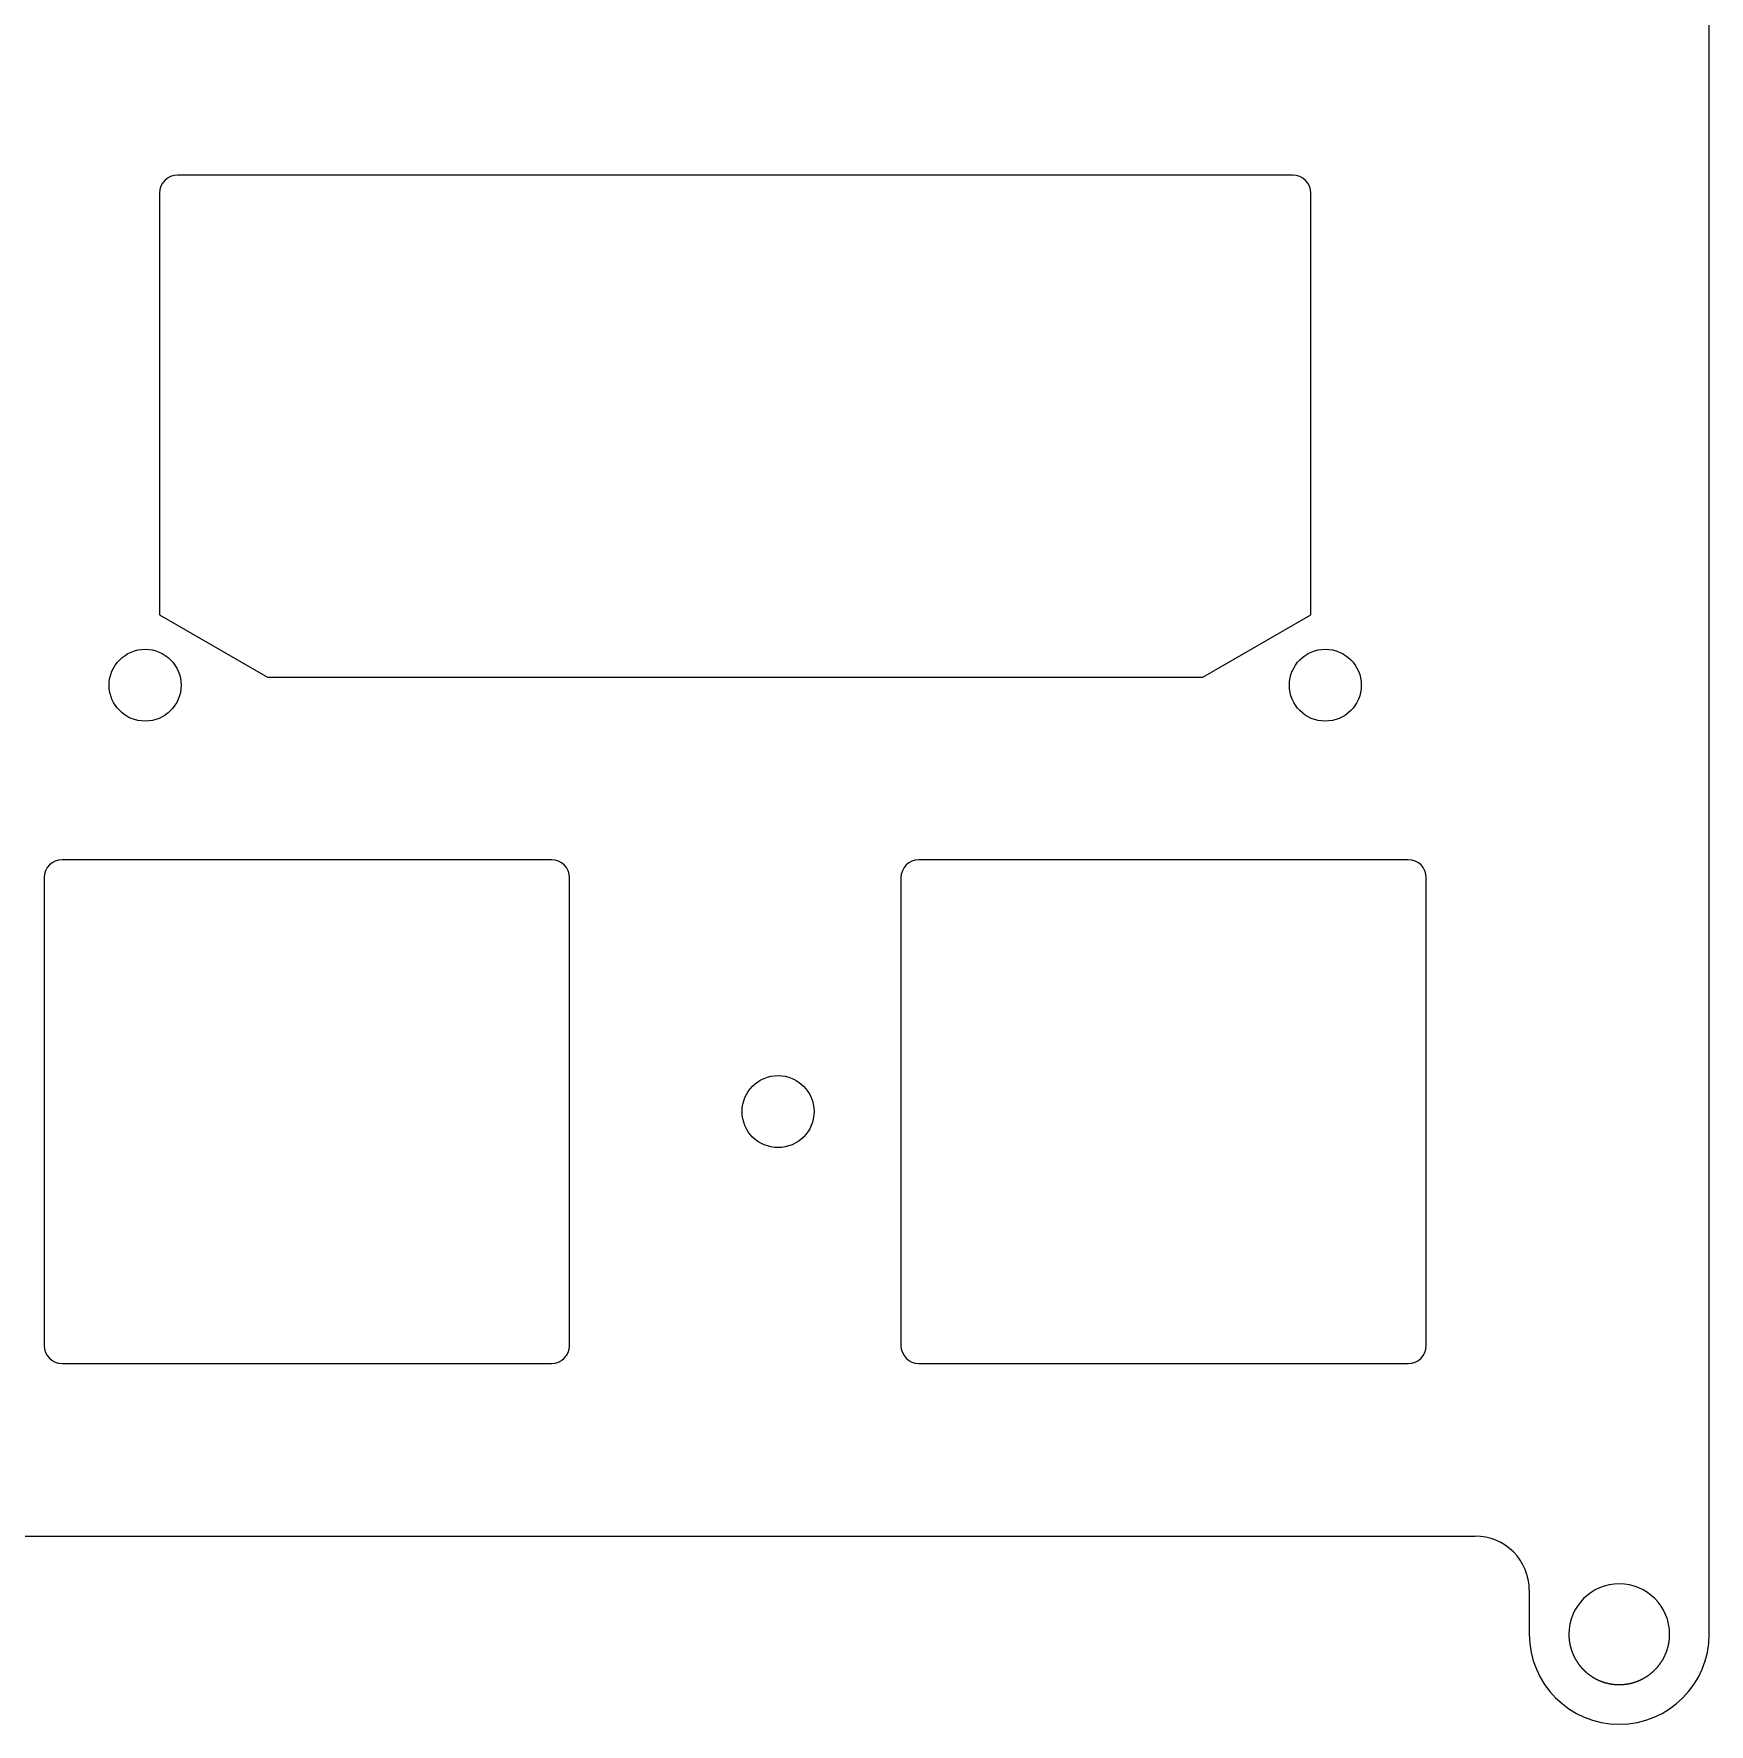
# Model space of a CAD drawing. Header units: millimetres. Extents: x -10 to 277, y -93 to 22.
# Drawn here: x 230.54 to 277.1, y -93.23 to -46.25 of the extents above; entities that cross this region are included whole.
import ezdxf

# ---------------------------------------------------------------- set-up
doc = ezdxf.new("R2010")
doc.units = ezdxf.units.MM
doc.layers.get('0').update_dxf_attribs({"linetype": 'CONTINUOUS'})
doc.layers.add('Edge.Cuts', color=53, linetype='CONTINUOUS', true_color=0xc8a339)

msp = doc.modelspace()

# ---------------------------------------------------------------- linework, layer by layer
for points in [[(234.03125, -50.675), (234.03125, -62.393), (237.03125, -64.125), (263.03125, -64.125), (266.03125, -62.393), (266.03125, -50.675, 0.414213562), (265.53125, -50.175), (234.53125, -50.175, 0.414212391)], [(244.925, -69.2), (231.325, -69.2, 0.414212391), (230.825, -69.7), (230.825, -82.7, 0.414212391), (231.325, -83.2), (244.925, -83.2, 0.414213562), (245.425, -82.7), (245.425, -69.7, 0.414213562)], [(268.7375, -83.2, 0.414213562), (269.2375, -82.7), (269.2375, -69.7, 0.414213562), (268.7375, -69.2), (255.1375, -69.2, 0.414212391), (254.6375, -69.7), (254.6375, -82.7, 0.414212391), (255.1375, -83.2)]]:
    msp.add_lwpolyline(points, format="xyb", close=True)
for centre in [(233.63125, -64.35), (266.43125, -64.35), (251.221875, -76.2)]:
    msp.add_circle(centre, 1)
at = {"layer": 'Edge.Cuts', "linetype": 'CONTINUOUS'}
for p, q in [((277.1, -90.725023), (277.1, 19.025023)), ((219.8295, -88), (270.6, -88)), ((272.1, -89.5), (272.1, -90.725023)), ((273.2, -90.725023), (273.20001, -90.730399)), ((273.20001, -90.730399), (273.20004, -90.735796)), ((273.20004, -90.735796), (273.200091, -90.741159)), ((273.200091, -90.741159), (273.200161, -90.746542)), ((273.200161, -90.746542), (273.200252, -90.751893)), ((273.200252, -90.751893), (273.200363, -90.757263)), ((273.200363, -90.757263), (273.200493, -90.762601)), ((273.200493, -90.762601), (273.200645, -90.76796)), ((273.200645, -90.76796), (273.200815, -90.773287)), ((273.200815, -90.773287), (273.201006, -90.778633)), ((273.201006, -90.778633), (273.201217, -90.78395)), ((273.201217, -90.78395), (273.201448, -90.789285)), ((273.201448, -90.789285), (273.201698, -90.794592)), ((273.201698, -90.794592), (273.20197, -90.799917)), ((273.20197, -90.799917), (273.20226, -90.805214)), ((273.20226, -90.805214), (273.202571, -90.810528)), ((273.202571, -90.810528), (273.202901, -90.815816)), ((273.202901, -90.815816), (273.203252, -90.821121)), ((273.203252, -90.821121), (273.203622, -90.8264)), ((273.203622, -90.8264), (273.204013, -90.831696)), ((273.204013, -90.831696), (273.204422, -90.836967)), ((273.204422, -90.836967), (273.204853, -90.842254)), ((273.204853, -90.842254), (273.205302, -90.847517)), ((273.205302, -90.847517), (273.205773, -90.852796)), ((273.205773, -90.852796), (273.206262, -90.858052)), ((273.206262, -90.858052), (273.206772, -90.863323)), ((273.206772, -90.863323), (273.207301, -90.868571)), ((273.207301, -90.868571), (273.207851, -90.873834)), ((273.207851, -90.873834), (273.208419, -90.879076)), ((273.208419, -90.879076), (273.20901, -90.884332)), ((273.20901, -90.884332), (273.209617, -90.889566)), ((273.209617, -90.889566), (273.210247, -90.894816)), ((273.210247, -90.894816), (273.210895, -90.900044)), ((273.210895, -90.900044), (273.211565, -90.905287)), ((273.211565, -90.905287), (273.212252, -90.910509)), ((273.212252, -90.910509), (273.212962, -90.915746)), ((273.212962, -90.915746), (273.213689, -90.920962)), ((273.213689, -90.920962), (273.214439, -90.926192)), ((273.214439, -90.926192), (273.215206, -90.931403)), ((273.215206, -90.931403), (273.215995, -90.936628)), ((273.215995, -90.936628), (273.216802, -90.941834)), ((273.216802, -90.941834), (273.217631, -90.947053)), ((273.217631, -90.947053), (273.218478, -90.952253)), ((273.218478, -90.952253), (273.219348, -90.957467)), ((273.219348, -90.957467), (273.220234, -90.962663)), ((273.220234, -90.962663), (273.221144, -90.967872)), ((273.221144, -90.967872), (273.22207, -90.973063)), ((273.22207, -90.973063), (273.22302, -90.978267)), ((273.22302, -90.978267), (273.223986, -90.983454)), ((273.223986, -90.983454), (273.224976, -90.988653)), ((273.224976, -90.988653), (273.225983, -90.993836)), ((273.225983, -90.993836), (273.227012, -90.99903)), ((273.227012, -90.99903), (273.228059, -91.004209)), ((273.228059, -91.004209), (273.229129, -91.0094)), ((273.229129, -91.0094), (273.230216, -91.014575)), ((273.230216, -91.014575), (273.231327, -91.019761)), ((273.231327, -91.019761), (273.232454, -91.024933)), ((273.232454, -91.024933), (273.233605, -91.030115)), ((273.233605, -91.030115), (273.234772, -91.035283)), ((273.234772, -91.035283), (273.235963, -91.040462)), ((273.235963, -91.040462), (273.237172, -91.045627)), ((273.237172, -91.045627), (273.238403, -91.050802)), ((273.238403, -91.050802), (273.239652, -91.055964)), ((273.239652, -91.055964), (273.240924, -91.061136)), ((273.240924, -91.061136), (273.242214, -91.066295)), ((273.242214, -91.066295), (273.243526, -91.071464)), ((273.243526, -91.071464), (273.244857, -91.076619)), ((273.244857, -91.076619), (273.24621, -91.081786)), ((273.24621, -91.081786), (273.247581, -91.086939)), ((273.247581, -91.086939), (273.248976, -91.092102)), ((273.248976, -91.092102), (273.250387, -91.097253)), ((273.250387, -91.097253), (273.251823, -91.102413)), ((273.251823, -91.102413), (273.253276, -91.107562)), ((273.253276, -91.107562), (273.254752, -91.11272)), ((273.254752, -91.11272), (273.256, -91.117023)), ((273.256, -91.117023), (273.257493, -91.122108)), ((273.257493, -91.122108), (273.259011, -91.127202)), ((273.259011, -91.127202), (273.260543, -91.132277)), ((273.260543, -91.132277), (273.2621, -91.137361)), ((275.93576, -91.144242), (275.938884, -91.134155)), ((275.938884, -91.134155), (275.941931, -91.124047)), ((275.941931, -91.124047), (275.944, -91.117023)), ((275.944, -91.117023), (275.946951, -91.106762)), ((275.946951, -91.106762), (275.949821, -91.096496)), ((275.949821, -91.096496), (275.952609, -91.086227)), ((275.952609, -91.086227), (275.955316, -91.075954)), ((275.955316, -91.075954), (275.957942, -91.065676)), ((275.957942, -91.065676), (275.960487, -91.055393)), ((275.960487, -91.055393), (275.962951, -91.045105)), ((275.962951, -91.045105), (275.965335, -91.034811)), ((275.965335, -91.034811), (275.967638, -91.024512)), ((275.967638, -91.024512), (275.969861, -91.014206)), ((275.969861, -91.014206), (275.972005, -91.003894)), ((275.972005, -91.003894), (275.974068, -90.993576)), ((275.974068, -90.993576), (275.976052, -90.98325)), ((275.976052, -90.98325), (275.977956, -90.972917)), ((275.977956, -90.972917), (275.97978, -90.962576)), ((275.97978, -90.962576), (275.981526, -90.952227)), ((275.981526, -90.952227), (275.983192, -90.941869)), ((275.983192, -90.941869), (275.984779, -90.931503)), ((275.984779, -90.931503), (275.986287, -90.921127)), ((275.986287, -90.921127), (275.987716, -90.910741)), ((275.987716, -90.910741), (275.989067, -90.900345)), ((275.989067, -90.900345), (275.990338, -90.889938)), ((275.990338, -90.889938), (275.991531, -90.879519)), ((275.991531, -90.879519), (275.992646, -90.869089)), ((275.992646, -90.869089), (275.993681, -90.858647)), ((275.993681, -90.858647), (275.994639, -90.848191)), ((275.994639, -90.848191), (275.995517, -90.837722)), ((275.995517, -90.837722), (275.996317, -90.827239)), ((275.996317, -90.827239), (275.997039, -90.816741)), ((275.997039, -90.816741), (275.997682, -90.806228)), ((275.997682, -90.806228), (275.998247, -90.795698)), ((275.998247, -90.795698), (275.998733, -90.785151)), ((275.998733, -90.785151), (275.99914, -90.774586)), ((275.99914, -90.774586), (275.999469, -90.764002)), ((275.999469, -90.764002), (275.999719, -90.753399)), ((275.999719, -90.753399), (275.99989, -90.742774)), ((275.99989, -90.742774), (275.999982, -90.732127)), ((275.999982, -90.732127), (276, -90.725023)), ((273.2621, -91.137361), (273.263671, -91.142425)), ((273.263671, -91.142425), (273.265266, -91.147498)), ((273.265266, -91.147498), (273.266876, -91.152551)), ((273.266876, -91.152551), (273.268509, -91.157613)), ((273.268509, -91.157613), (273.270157, -91.162654)), ((273.270157, -91.162654), (273.271829, -91.167703)), ((273.271829, -91.167703), (273.273516, -91.172732)), ((273.273516, -91.172732), (273.275226, -91.177769)), ((273.275226, -91.177769), (273.276951, -91.182785)), ((273.276951, -91.182785), (273.278699, -91.187808)), ((273.278699, -91.187808), (273.280461, -91.192811)), ((273.280461, -91.192811), (273.282248, -91.197821)), ((273.282248, -91.197821), (273.284048, -91.20281)), ((273.284048, -91.20281), (273.285872, -91.207805)), ((273.285872, -91.207805), (273.287709, -91.21278)), ((273.287709, -91.21278), (273.289571, -91.217761)), ((273.289571, -91.217761), (273.291446, -91.222722)), ((273.291446, -91.222722), (273.293345, -91.227688)), ((273.293345, -91.227688), (273.295257, -91.232633)), ((273.295257, -91.232633), (273.297193, -91.237584)), ((273.297193, -91.237584), (273.299143, -91.242514)), ((273.299143, -91.242514), (273.301116, -91.247449)), ((273.301116, -91.247449), (273.303103, -91.252363)), ((273.303103, -91.252363), (273.305113, -91.257282)), ((273.305113, -91.257282), (273.307136, -91.262181)), ((273.307136, -91.262181), (273.309183, -91.267083)), ((273.309183, -91.267083), (273.311243, -91.271965)), ((273.311243, -91.271965), (273.313327, -91.276851)), ((273.313327, -91.276851), (273.315423, -91.281717)), ((273.315423, -91.281717), (273.317543, -91.286586)), ((273.317543, -91.286586), (273.319676, -91.291434)), ((273.319676, -91.291434), (273.321833, -91.296286)), ((273.321833, -91.296286), (273.324002, -91.301117)), ((273.324002, -91.301117), (273.326195, -91.305951)), ((273.326195, -91.305951), (273.3284, -91.310765)), ((273.3284, -91.310765), (273.330629, -91.315581)), ((273.330629, -91.315581), (273.332871, -91.320377)), ((273.332871, -91.320377), (273.335135, -91.325176)), ((273.335135, -91.325176), (273.337413, -91.329954)), ((273.337413, -91.329954), (273.339714, -91.334734)), ((273.339714, -91.334734), (273.342027, -91.339494)), ((273.342027, -91.339494), (273.344363, -91.344255)), ((273.344363, -91.344255), (273.346712, -91.348997)), ((273.346712, -91.348997), (273.349084, -91.35374)), ((273.349084, -91.35374), (273.351469, -91.358463)), ((273.351469, -91.358463), (273.353876, -91.363187)), ((273.353876, -91.363187), (273.356296, -91.367891)), ((273.356296, -91.367891), (273.35874, -91.372596)), ((273.35874, -91.372596), (273.361195, -91.377281)), ((273.361195, -91.377281), (273.363673, -91.381968)), ((273.363673, -91.381968), (273.366164, -91.386634)), ((273.366164, -91.386634), (273.368678, -91.3913)), ((273.368678, -91.3913), (273.371204, -91.395947)), ((273.371204, -91.395947), (273.373753, -91.400594)), ((273.373753, -91.400594), (273.376313, -91.405221)), ((273.376313, -91.405221), (273.378898, -91.409849)), ((273.378898, -91.409849), (273.381493, -91.414457)), ((273.381493, -91.414457), (273.384112, -91.419064)), ((273.384112, -91.419064), (273.386743, -91.423652)), ((273.386743, -91.423652), (273.389397, -91.42824)), ((273.389397, -91.42824), (273.392063, -91.432808)), ((273.392063, -91.432808), (273.394752, -91.437376)), ((273.394752, -91.437376), (273.397452, -91.441924)), ((273.397452, -91.441924), (273.400176, -91.446471)), ((273.400176, -91.446471), (273.402911, -91.451)), ((273.402911, -91.451), (273.40567, -91.455527)), ((273.40567, -91.455527), (273.40844, -91.460035)), ((273.40844, -91.460035), (273.411233, -91.464541)), ((273.411233, -91.464541), (273.414037, -91.469029)), ((273.414037, -91.469029), (273.416865, -91.473515)), ((273.416865, -91.473515), (273.419704, -91.477983)), ((273.419704, -91.477983), (273.422566, -91.482448)), ((273.422566, -91.482448), (273.42544, -91.486895)), ((273.42544, -91.486895), (273.428336, -91.49134)), ((273.428336, -91.49134), (273.431244, -91.495766)), ((273.431244, -91.495766), (273.434175, -91.50019)), ((273.434175, -91.50019), (273.437118, -91.504596)), ((273.437118, -91.504596), (273.440083, -91.508999)), ((273.440083, -91.508999), (273.44306, -91.513384)), ((273.44306, -91.513384), (273.44606, -91.517766)), ((273.44606, -91.517766), (273.449072, -91.52213)), ((273.449072, -91.52213), (273.452106, -91.526492)), ((273.452106, -91.526492), (273.455151, -91.530835)), ((273.455151, -91.530835), (273.45822, -91.535175)), ((273.45822, -91.535175), (273.4613, -91.539497)), ((273.4613, -91.539497), (273.464402, -91.543816)), ((273.464402, -91.543816), (273.467517, -91.548117)), ((273.467517, -91.548117), (273.470654, -91.552416)), ((273.470654, -91.552416), (273.473802, -91.556695)), ((273.473802, -91.556695), (273.476973, -91.560972)), ((273.476973, -91.560972), (273.48, -91.565023)), ((273.48, -91.565023), (273.483127, -91.569176)), ((273.483127, -91.569176), (273.486277, -91.573326)), ((273.486277, -91.573326), (273.489444, -91.577464)), ((273.489444, -91.577464), (273.492633, -91.581599)), ((273.492633, -91.581599), (273.495838, -91.585723)), ((273.495838, -91.585723), (273.499066, -91.589842)), ((273.499066, -91.589842), (273.50231, -91.593949)), ((273.50231, -91.593949), (273.505575, -91.598052)), ((273.505575, -91.598052), (273.508857, -91.602142)), ((273.508857, -91.602142), (273.51216, -91.606228)), ((275.681739, -91.61369), (275.688379, -91.605563)), ((275.688379, -91.605563), (275.694945, -91.5974)), ((275.694945, -91.5974), (275.701436, -91.589203)), ((275.701436, -91.589203), (275.707852, -91.580973)), ((275.707852, -91.580973), (275.714191, -91.572711)), ((275.714191, -91.572711), (275.72, -91.565023)), ((275.72, -91.565023), (275.72633, -91.556516)), ((275.72633, -91.556516), (275.732592, -91.547968)), ((275.732592, -91.547968), (275.738786, -91.539377)), ((275.738786, -91.539377), (275.744911, -91.530746)), ((275.744911, -91.530746), (275.750968, -91.522073)), ((275.750968, -91.522073), (275.756957, -91.513359)), ((275.756957, -91.513359), (275.762877, -91.504603)), ((275.762877, -91.504603), (275.768728, -91.495807)), ((275.768728, -91.495807), (275.774511, -91.486971)), ((275.774511, -91.486971), (275.780225, -91.478093)), ((275.780225, -91.478093), (275.785871, -91.469176)), ((275.785871, -91.469176), (275.791447, -91.460218)), ((275.791447, -91.460218), (275.796955, -91.45122)), ((275.796955, -91.45122), (275.802393, -91.442183)), ((275.802393, -91.442183), (275.807762, -91.433106)), ((275.807762, -91.433106), (275.813062, -91.423989)), ((275.813062, -91.423989), (275.818293, -91.414834)), ((275.818293, -91.414834), (275.823453, -91.40564)), ((275.823453, -91.40564), (275.828545, -91.396408)), ((275.828545, -91.396408), (275.833566, -91.387137)), ((275.833566, -91.387137), (275.838517, -91.377828)), ((275.838517, -91.377828), (275.843398, -91.368482)), ((275.843398, -91.368482), (275.848208, -91.359099)), ((275.848208, -91.359099), (275.852948, -91.349679)), ((275.852948, -91.349679), (275.857617, -91.340222)), ((275.857617, -91.340222), (275.862215, -91.33073)), ((275.862215, -91.33073), (275.866742, -91.321201)), ((275.866742, -91.321201), (275.871197, -91.311638)), ((275.871197, -91.311638), (275.875581, -91.30204)), ((275.875581, -91.30204), (275.879892, -91.292407)), ((275.879892, -91.292407), (275.884132, -91.282741)), ((275.884132, -91.282741), (275.888299, -91.273042)), ((275.888299, -91.273042), (275.892394, -91.26331)), ((275.892394, -91.26331), (275.896415, -91.253546)), ((275.896415, -91.253546), (275.900364, -91.243751)), ((275.900364, -91.243751), (275.904239, -91.233925)), ((275.904239, -91.233925), (275.90804, -91.22407)), ((275.90804, -91.22407), (275.911768, -91.214185)), ((275.911768, -91.214185), (275.915421, -91.204271)), ((275.915421, -91.204271), (275.918999, -91.19433)), ((275.918999, -91.19433), (275.922502, -91.184362)), ((275.922502, -91.184362), (275.92593, -91.174369)), ((275.92593, -91.174369), (275.929283, -91.16435)), ((275.929283, -91.16435), (275.93256, -91.154307)), ((275.93256, -91.154307), (275.93576, -91.144242)), ((273.51216, -91.606228), (273.515479, -91.610301)), ((273.515479, -91.610301), (273.51882, -91.614368)), ((273.51882, -91.614368), (273.522175, -91.618423)), ((273.522175, -91.618423), (273.525552, -91.622472)), ((273.525552, -91.622472), (273.528943, -91.626507)), ((273.528943, -91.626507), (273.532356, -91.630536)), ((273.532356, -91.630536), (273.535783, -91.634551)), ((273.535783, -91.634551), (273.539232, -91.63856)), ((273.539232, -91.63856), (273.542694, -91.642554)), ((273.542694, -91.642554), (273.546177, -91.646543)), ((273.546177, -91.646543), (273.549674, -91.650516)), ((273.549674, -91.650516), (273.553192, -91.654482)), ((273.553192, -91.654482), (273.556722, -91.658433)), ((273.556722, -91.658433), (273.560274, -91.662377)), ((273.560274, -91.662377), (273.563838, -91.666305)), ((273.563838, -91.666305), (273.567423, -91.670227)), ((273.567423, -91.670227), (273.57102, -91.674131)), ((273.57102, -91.674131), (273.574638, -91.678029)), ((273.574638, -91.678029), (273.578267, -91.68191)), ((273.578267, -91.68191), (273.581917, -91.685783)), ((273.581917, -91.685783), (273.585578, -91.68964)), ((273.585578, -91.68964), (273.58926, -91.693488)), ((273.58926, -91.693488), (273.592953, -91.697319)), ((273.592953, -91.697319), (273.596666, -91.701142)), ((273.596666, -91.701142), (273.600389, -91.704948)), ((273.600389, -91.704948), (273.604133, -91.708745)), ((273.604133, -91.708745), (273.607887, -91.712524)), ((273.607887, -91.712524), (273.611661, -91.716295)), ((273.611661, -91.716295), (273.615445, -91.720047)), ((273.615445, -91.720047), (273.619248, -91.72379)), ((273.619248, -91.72379), (273.623062, -91.727515)), ((273.623062, -91.727515), (273.626895, -91.731232)), ((273.626895, -91.731232), (273.630737, -91.734929)), ((273.630737, -91.734929), (273.634598, -91.738617)), ((273.634598, -91.738617), (273.638469, -91.742286)), ((273.638469, -91.742286), (273.642359, -91.745945)), ((273.642359, -91.745945), (273.646257, -91.749585)), ((273.646257, -91.749585), (273.650175, -91.753216)), ((273.650175, -91.753216), (273.654101, -91.756827)), ((273.654101, -91.756827), (273.658046, -91.760428)), ((273.658046, -91.760428), (273.661999, -91.76401)), ((273.661999, -91.76401), (273.665971, -91.767581)), ((273.665971, -91.767581), (273.669951, -91.771132)), ((273.669951, -91.771132), (273.673949, -91.774674)), ((273.673949, -91.774674), (273.677955, -91.778194)), ((273.677955, -91.778194), (273.681979, -91.781705)), ((273.681979, -91.781705), (273.686011, -91.785195)), ((273.686011, -91.785195), (273.69006, -91.788675)), ((273.69006, -91.788675), (273.694117, -91.792134)), ((273.694117, -91.792134), (273.698192, -91.795582)), ((273.698192, -91.795582), (273.702273, -91.799009)), ((273.702273, -91.799009), (273.706373, -91.802426)), ((273.706373, -91.802426), (273.710479, -91.805822)), ((273.710479, -91.805822), (273.714603, -91.809206)), ((273.714603, -91.809206), (273.718733, -91.81257)), ((273.718733, -91.81257), (273.72288, -91.815922)), ((273.72288, -91.815922), (273.727034, -91.819253)), ((273.727034, -91.819253), (273.731205, -91.822572)), ((273.731205, -91.822572), (273.735382, -91.82587)), ((273.735382, -91.82587), (273.739576, -91.829157)), ((273.739576, -91.829157), (273.743775, -91.832422)), ((273.743775, -91.832422), (273.747992, -91.835675)), ((273.747992, -91.835675), (273.752214, -91.838907)), ((273.752214, -91.838907), (273.756453, -91.842127)), ((273.756453, -91.842127), (273.760697, -91.845325)), ((273.760697, -91.845325), (273.764958, -91.848511)), ((273.764958, -91.848511), (273.769224, -91.851676)), ((273.769224, -91.851676), (273.773507, -91.854828)), ((273.773507, -91.854828), (273.777793, -91.857958)), ((273.777793, -91.857958), (273.782097, -91.861076)), ((273.782097, -91.861076), (273.786405, -91.864172)), ((273.786405, -91.864172), (273.79073, -91.867255)), ((273.79073, -91.867255), (273.795058, -91.870317)), ((273.795058, -91.870317), (273.799404, -91.873365)), ((273.799404, -91.873365), (273.803752, -91.876392)), ((273.803752, -91.876392), (273.808118, -91.879406)), ((273.808118, -91.879406), (273.812486, -91.882398)), ((273.812486, -91.882398), (273.816872, -91.885376)), ((273.816872, -91.885376), (273.82126, -91.888333)), ((273.82126, -91.888333), (273.825665, -91.891277)), ((273.825665, -91.891277), (273.830072, -91.894198)), ((273.830072, -91.894198), (273.834496, -91.897106)), ((273.834496, -91.897106), (273.838923, -91.899992)), ((273.838923, -91.899992), (273.843366, -91.902864)), ((273.843366, -91.902864), (273.847811, -91.905715)), ((273.847811, -91.905715), (273.852273, -91.908551)), ((273.852273, -91.908551), (273.856737, -91.911366)), ((273.856737, -91.911366), (273.861216, -91.914166)), ((273.861216, -91.914166), (273.865699, -91.916945)), ((273.865699, -91.916945), (273.870196, -91.91971)), ((273.870196, -91.91971), (273.874696, -91.922452)), ((273.874696, -91.922452), (273.879212, -91.92518)), ((273.879212, -91.92518), (273.883729, -91.927887)), ((273.883729, -91.927887), (273.888262, -91.930579)), ((273.888262, -91.930579), (273.892797, -91.933249)), ((273.892797, -91.933249), (273.897347, -91.935905)), ((273.897347, -91.935905), (273.901899, -91.938538)), ((273.901899, -91.938538), (273.906466, -91.941157)), ((273.906466, -91.941157), (273.911035, -91.943754)), ((273.911035, -91.943754), (273.915619, -91.946337)), ((273.915619, -91.946337), (273.920204, -91.948897)), ((273.920204, -91.948897), (273.924805, -91.951443)), ((273.924805, -91.951443), (273.929407, -91.953966)), ((273.929407, -91.953966), (273.934023, -91.956475)), ((273.934023, -91.956475), (273.941176, -91.960317)), ((273.941176, -91.960317), (273.94582, -91.962782)), ((273.94582, -91.962782), (273.950477, -91.965232)), ((273.950477, -91.965232), (273.955146, -91.967665)), ((273.955146, -91.967665), (273.959828, -91.970083)), ((273.959828, -91.970083), (273.96452, -91.972483)), ((273.96452, -91.972483), (273.969226, -91.974868)), ((273.969226, -91.974868), (273.973942, -91.977236)), ((273.973942, -91.977236), (273.978671, -91.979587)), ((273.978671, -91.979587), (273.98341, -91.981921)), ((273.98341, -91.981921), (273.988162, -91.98424)), ((273.988162, -91.98424), (273.992922, -91.98654)), ((273.992922, -91.98654), (273.997696, -91.988824)), ((273.997696, -91.988824), (274.002478, -91.99109)), ((274.002478, -91.99109), (274.007272, -91.99334)), ((274.007272, -91.99334), (274.012075, -91.995572)), ((274.012075, -91.995572), (274.01689, -91.997787)), ((274.01689, -91.997787), (274.021712, -91.999983)), ((274.021712, -91.999983), (274.026547, -92.002163)), ((274.026547, -92.002163), (274.031388, -92.004325)), ((274.031388, -92.004325), (274.036242, -92.00647)), ((274.036242, -92.00647), (274.041102, -92.008595)), ((274.041102, -92.008595), (274.045974, -92.010704)), ((274.045974, -92.010704), (274.050852, -92.012794)), ((274.050852, -92.012794), (274.055741, -92.014867)), ((274.055741, -92.014867), (274.060636, -92.016921)), ((274.060636, -92.016921), (274.065543, -92.018958)), ((274.065543, -92.018958), (274.070454, -92.020975)), ((274.070454, -92.020975), (274.075377, -92.022975)), ((274.075377, -92.022975), (274.080304, -92.024955)), ((274.080304, -92.024955), (274.085243, -92.026918)), ((274.085243, -92.026918), (274.090185, -92.028862)), ((274.090185, -92.028862), (274.095138, -92.030787)), ((274.095138, -92.030787), (274.100095, -92.032693)), ((274.100095, -92.032693), (274.105063, -92.034582)), ((274.105063, -92.034582), (274.110033, -92.03645)), ((274.110033, -92.03645), (274.115014, -92.038301)), ((274.115014, -92.038301), (274.119998, -92.040131)), ((274.119998, -92.040131), (274.124992, -92.041944)), ((274.124992, -92.041944), (274.129988, -92.043737)), ((274.129988, -92.043737), (274.134994, -92.045511)), ((274.134994, -92.045511), (274.140002, -92.047265)), ((274.140002, -92.047265), (274.14502, -92.049001)), ((274.14502, -92.049001), (274.150039, -92.050717)), ((274.150039, -92.050717), (274.155068, -92.052415)), ((274.155068, -92.052415), (274.160098, -92.054091)), ((274.160098, -92.054091), (274.165137, -92.05575)), ((274.165137, -92.05575), (274.170177, -92.057388)), ((274.170177, -92.057388), (274.175226, -92.059008)), ((274.175226, -92.059008), (274.180275, -92.060607)), ((274.180275, -92.060607), (274.185333, -92.062188)), ((274.185333, -92.062188), (274.19039, -92.063747)), ((274.19039, -92.063747), (274.195457, -92.065289)), ((274.195457, -92.065289), (274.200523, -92.066809)), ((274.200523, -92.066809), (274.205597, -92.068311)), ((274.205597, -92.068311), (274.21067, -92.069791)), ((274.21067, -92.069791), (274.215752, -92.071254)), ((274.215752, -92.071254), (274.220832, -92.072695)), ((274.220832, -92.072695), (274.225921, -92.074117)), ((274.225921, -92.074117), (274.231007, -92.075518)), ((274.231007, -92.075518), (274.236102, -92.076901)), ((274.964967, -92.076612), (274.975127, -92.073826)), ((274.975127, -92.073826), (274.985275, -92.070959)), ((274.985275, -92.070959), (274.995409, -92.068014)), ((274.995409, -92.068014), (275.005529, -92.06499)), ((275.005529, -92.06499), (275.015633, -92.061887)), ((275.015633, -92.061887), (275.025721, -92.058706)), ((275.025721, -92.058706), (275.03579, -92.055446)), ((275.03579, -92.055446), (275.04584, -92.052109)), ((275.04584, -92.052109), (275.055869, -92.048695)), ((275.055869, -92.048695), (275.065877, -92.045204)), ((275.065877, -92.045204), (275.075861, -92.041636)), ((275.075861, -92.041636), (275.085821, -92.037992)), ((275.085821, -92.037992), (275.095756, -92.034272)), ((275.095756, -92.034272), (275.105663, -92.030477)), ((275.105663, -92.030477), (275.115543, -92.026607)), ((275.115543, -92.026607), (275.125393, -92.022663)), ((275.125393, -92.022663), (275.135211, -92.018646)), ((275.135211, -92.018646), (275.144998, -92.014555)), ((275.144998, -92.014555), (275.154751, -92.010392)), ((275.154751, -92.010392), (275.164469, -92.006156)), ((275.164469, -92.006156), (275.174151, -92.00185)), ((275.174151, -92.00185), (275.183795, -91.997473)), ((275.183795, -91.997473), (275.1934, -91.993025)), ((275.1934, -91.993025), (275.202965, -91.988509)), ((275.202965, -91.988509), (275.212488, -91.983924)), ((275.212488, -91.983924), (275.221967, -91.979271)), ((275.221967, -91.979271), (275.231402, -91.974551)), ((275.231402, -91.974551), (275.240791, -91.969764)), ((275.240791, -91.969764), (275.250132, -91.964912)), ((275.250132, -91.964912), (275.258823, -91.960317)), ((275.258823, -91.960317), (275.26804, -91.955356)), ((275.26804, -91.955356), (275.277224, -91.950322)), ((275.277224, -91.950322), (275.286377, -91.945215)), ((275.286377, -91.945215), (275.295495, -91.940035)), ((275.295495, -91.940035), (275.304581, -91.934782)), ((275.304581, -91.934782), (275.313632, -91.929456)), ((275.313632, -91.929456), (275.322649, -91.924059)), ((275.322649, -91.924059), (275.331631, -91.918589)), ((275.331631, -91.918589), (275.340577, -91.913048)), ((275.340577, -91.913048), (275.349487, -91.907435)), ((275.349487, -91.907435), (275.358361, -91.901751)), ((275.358361, -91.901751), (275.367197, -91.895996)), ((275.367197, -91.895996), (275.375995, -91.89017)), ((275.375995, -91.89017), (275.384755, -91.884274)), ((275.384755, -91.884274), (275.393476, -91.878308)), ((275.393476, -91.878308), (275.402157, -91.872273)), ((275.402157, -91.872273), (275.410797, -91.866169)), ((275.410797, -91.866169), (275.419397, -91.859996)), ((275.419397, -91.859996), (275.427955, -91.853754)), ((275.427955, -91.853754), (275.436471, -91.847445)), ((275.436471, -91.847445), (275.444944, -91.841068)), ((275.444944, -91.841068), (275.453373, -91.834625)), ((275.453373, -91.834625), (275.461757, -91.828115)), ((275.461757, -91.828115), (275.470097, -91.821539)), ((275.470097, -91.821539), (275.47839, -91.814898)), ((275.47839, -91.814898), (275.486636, -91.808192)), ((275.486636, -91.808192), (275.494835, -91.801422)), ((275.494835, -91.801422), (275.502985, -91.794588)), ((275.502985, -91.794588), (275.511087, -91.787692)), ((275.511087, -91.787692), (275.519138, -91.780733)), ((275.519138, -91.780733), (275.527138, -91.773713)), ((275.527138, -91.773713), (275.535086, -91.766633)), ((275.535086, -91.766633), (275.542982, -91.759492)), ((275.542982, -91.759492), (275.550825, -91.752292)), ((275.550825, -91.752292), (275.558612, -91.745034)), ((275.558612, -91.745034), (275.566345, -91.737718)), ((275.566345, -91.737718), (275.574021, -91.730346)), ((275.574021, -91.730346), (275.58164, -91.722918)), ((275.58164, -91.722918), (275.589201, -91.715436)), ((275.589201, -91.715436), (275.596702, -91.7079)), ((275.596702, -91.7079), (275.604144, -91.700311)), ((275.604144, -91.700311), (275.611524, -91.692671)), ((275.611524, -91.692671), (275.618842, -91.68498)), ((275.618842, -91.68498), (275.626097, -91.67724)), ((275.626097, -91.67724), (275.633288, -91.669451)), ((275.633288, -91.669451), (275.640414, -91.661616)), ((275.640414, -91.661616), (275.647473, -91.653735)), ((275.647473, -91.653735), (275.654465, -91.645809)), ((275.654465, -91.645809), (275.661389, -91.637841)), ((275.661389, -91.637841), (275.668243, -91.62983)), ((275.668243, -91.62983), (275.675027, -91.62178)), ((275.675027, -91.62178), (275.681739, -91.61369)), ((274.236102, -92.076901), (274.241195, -92.078262)), ((274.241195, -92.078262), (274.246295, -92.079605)), ((274.246295, -92.079605), (274.255384, -92.081946)), ((274.255384, -92.081946), (274.265577, -92.084493)), ((274.265577, -92.084493), (274.275803, -92.086967)), ((274.275803, -92.086967), (274.286061, -92.089365)), ((274.286061, -92.089365), (274.296349, -92.091688)), ((274.296349, -92.091688), (274.306665, -92.093936)), ((274.306665, -92.093936), (274.317009, -92.096108)), ((274.317009, -92.096108), (274.327378, -92.098204)), ((274.327378, -92.098204), (274.332572, -92.099223)), ((274.332572, -92.099223), (274.337772, -92.100222)), ((274.337772, -92.100222), (274.342977, -92.101203)), ((274.342977, -92.101203), (274.348188, -92.102164)), ((274.348188, -92.102164), (274.353404, -92.103106)), ((274.353404, -92.103106), (274.358626, -92.104028)), ((274.358626, -92.104028), (274.363852, -92.104931)), ((274.363852, -92.104931), (274.369083, -92.105814)), ((274.369083, -92.105814), (274.374319, -92.106678)), ((274.374319, -92.106678), (274.379559, -92.107523)), ((274.379559, -92.107523), (274.384803, -92.108348)), ((274.384803, -92.108348), (274.390051, -92.109153)), ((274.390051, -92.109153), (274.395303, -92.109938)), ((274.395303, -92.109938), (274.400559, -92.110704)), ((274.400559, -92.110704), (274.405818, -92.11145)), ((274.405818, -92.11145), (274.41108, -92.112177)), ((274.41108, -92.112177), (274.416345, -92.112883)), ((274.416345, -92.112883), (274.421614, -92.11357)), ((274.421614, -92.11357), (274.426884, -92.114237)), ((274.426884, -92.114237), (274.432158, -92.114884)), ((274.432158, -92.114884), (274.437433, -92.115511)), ((274.437433, -92.115511), (274.442712, -92.116119)), ((274.442712, -92.116119), (274.447991, -92.116706)), ((274.447991, -92.116706), (274.453273, -92.117273)), ((274.453273, -92.117273), (274.458555, -92.117821)), ((274.458555, -92.117821), (274.46384, -92.118349)), ((274.46384, -92.118349), (274.469125, -92.118856)), ((274.469125, -92.118856), (274.474413, -92.119344)), ((274.474413, -92.119344), (274.479699, -92.119811)), ((274.479699, -92.119811), (274.484988, -92.120259)), ((274.484988, -92.120259), (274.490276, -92.120686)), ((274.490276, -92.120686), (274.495566, -92.121093)), ((274.495566, -92.121093), (274.500853, -92.121481)), ((274.500853, -92.121481), (274.506143, -92.121848)), ((274.506143, -92.121848), (274.511431, -92.122195)), ((274.511431, -92.122195), (274.51672, -92.122522)), ((274.51672, -92.122522), (274.522006, -92.122829)), ((274.522006, -92.122829), (274.527294, -92.123116)), ((274.527294, -92.123116), (274.532578, -92.123383)), ((274.532578, -92.123383), (274.537864, -92.123629)), ((274.537864, -92.123629), (274.543146, -92.123856)), ((274.543146, -92.123856), (274.548429, -92.124062)), ((274.548429, -92.124062), (274.553707, -92.124249)), ((274.553707, -92.124249), (274.558986, -92.124415)), ((274.558986, -92.124415), (274.564261, -92.124561)), ((274.564261, -92.124561), (274.569536, -92.124687)), ((274.569536, -92.124687), (274.574806, -92.124793)), ((274.574806, -92.124793), (274.580076, -92.124879)), ((274.580076, -92.124879), (274.585341, -92.124945)), ((274.585341, -92.124945), (274.590606, -92.124991)), ((274.590606, -92.124991), (274.6, -92.125023)), ((274.6, -92.125023), (274.610505, -92.124983)), ((274.610505, -92.124983), (274.621022, -92.124863)), ((274.621022, -92.124863), (274.63155, -92.124663)), ((274.63155, -92.124663), (274.642088, -92.124383)), ((274.642088, -92.124383), (274.652635, -92.124022)), ((274.652635, -92.124022), (274.663189, -92.123582)), ((274.663189, -92.123582), (274.673749, -92.123061)), ((274.673749, -92.123061), (274.684313, -92.12246)), ((274.684313, -92.12246), (274.69488, -92.121778)), ((274.69488, -92.121778), (274.705449, -92.121017)), ((274.705449, -92.121017), (274.716018, -92.120175)), ((274.716018, -92.120175), (274.726585, -92.119253)), ((274.726585, -92.119253), (274.737149, -92.118251)), ((274.737149, -92.118251), (274.74771, -92.117169)), ((274.74771, -92.117169), (274.758264, -92.116008)), ((274.758264, -92.116008), (274.768811, -92.114767)), ((274.768811, -92.114767), (274.77935, -92.113446)), ((274.77935, -92.113446), (274.789878, -92.112046)), ((274.789878, -92.112046), (274.800394, -92.110567)), ((274.800394, -92.110567), (274.810897, -92.109009)), ((274.810897, -92.109009), (274.821385, -92.107372)), ((274.821385, -92.107372), (274.831857, -92.105657)), ((274.831857, -92.105657), (274.837087, -92.10477)), ((274.837087, -92.10477), (274.842312, -92.103864)), ((274.842312, -92.103864), (274.847532, -92.102938)), ((274.847532, -92.102938), (274.852747, -92.101993)), ((274.852747, -92.101993), (274.857956, -92.101028)), ((274.857956, -92.101028), (274.863161, -92.100044)), ((274.863161, -92.100044), (274.86836, -92.099041)), ((274.86836, -92.099041), (274.873553, -92.098019)), ((274.873553, -92.098019), (274.87874, -92.096977)), ((274.87874, -92.096977), (274.883921, -92.095916)), ((274.883921, -92.095916), (274.889095, -92.094836)), ((274.889095, -92.094836), (274.894264, -92.093737)), ((274.894264, -92.093737), (274.899425, -92.092619)), ((274.899425, -92.092619), (274.90458, -92.091482)), ((274.90458, -92.091482), (274.909727, -92.090326)), ((274.909727, -92.090326), (274.914867, -92.089151)), ((274.914867, -92.089151), (274.92, -92.087958)), ((274.92, -92.087958), (274.925126, -92.086745)), ((274.925126, -92.086745), (274.930243, -92.085514)), ((274.930243, -92.085514), (274.935352, -92.084264)), ((274.935352, -92.084264), (274.944615, -92.081946)), ((274.944615, -92.081946), (274.954796, -92.079319)), ((274.954796, -92.079319), (274.964967, -92.076612))]:
    msp.add_line(p, q, dxfattribs=at)
at = {"layer": 'Edge.Cuts'}
for centre, radius, start, end in [((270.600001, -89.499999), 1.499999, -0.0000382, 90.0000382), ((274.6, -90.725023), 1.4, 0, 180), ((274.6, -90.725023), 2.5, -180, 0)]:
    msp.add_arc(centre, radius, start, end, dxfattribs=at)

doc.saveas('drawing.dxf')
